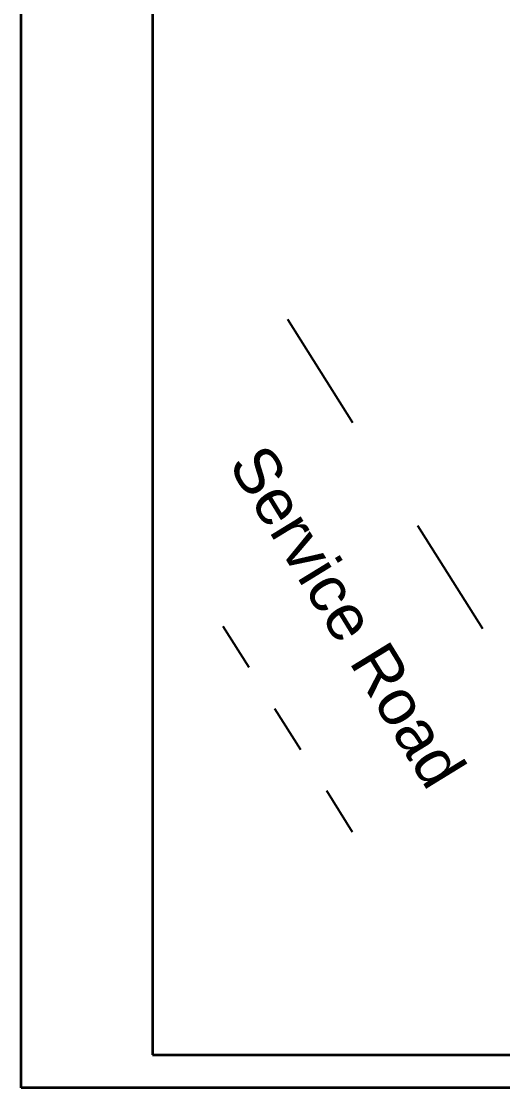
# Model space of a CAD drawing. Header units: millimetres. Extents: x 0 to 89100, y 0 to 63000.
# Drawn here: x 0 to 11023, y 0 to 24394 of the extents above; entities that cross this region are included whole.
import ezdxf
from ezdxf.enums import TextEntityAlignment as Align

# ---------------------------------------------------------------- set-up
doc = ezdxf.new("R2018")
doc.units = ezdxf.units.MM
doc.header["$LTSCALE"] = 150
doc.linetypes.add('DWG_KL', pattern=[105.263153, 52.631577, -52.631577])
doc.layers.get('0').update_dxf_attribs({"lineweight": 18})
doc.layers.add('4003-AREA-02.1_C-Service Roads', color=7, linetype='Continuous', lineweight=25, true_color=0xc0c0c0)
for name, color, linetype, lineweight in [('Border', 7, 'Continuous', 35), ('Symbol', 7, 'Continuous', 18), ('Title', 7, 'Continuous', 25)]:
    doc.layers.add(name, color=color, linetype=linetype, lineweight=lineweight)
doc.styles.add('Note Text', font='arial.ttf')
doc.styles.get("Standard").update_dxf_attribs({"font": 'arial.ttf'})

# ---------------------------------------------------------------- blocks, each defined once
blk = doc.blocks.new('Borders Bigadan Border')
at = {"layer": 'Border'}
for p, q in [((0, 0), (0, 420)), ((20, 415), (20, 5)), ((20, 5), (589, 5)), ((594, 0), (0, 0))]:
    blk.add_line(p, q, dxfattribs=at)
blk = doc.blocks.new('Title Blocks Title')
at = {"layer": 'Title', "color": 1, "lineweight": 5, "true_color": 0xff0000, "flags": 253}
blk.add_attdef('STATUS', text='', height=6.2, dxfattribs=at).set_placement((169, 40.36), align=Align.MIDDLE_CENTER)
at = {"layer": 'Title', "lineweight": 30, "flags": 104}
for tag, height, p in [('Initial_View_Scale', 2.39, (158.62, 31.36)), ('Sheet_Size', 2.4, (158.62, 25.36)), ('REVISION_NUMBER', 3.5, (200, 15)), ('CREATION_DATE', 2, (157.5, 7.5))]:
    blk.add_attdef(tag, text='', height=height, dxfattribs=at).set_placement(p, align=Align.MIDDLE_CENTER)
for tag, p in [('PROJECT', (27.5, 24.3)), ('TITLE', (27.5, 17.3)), ('DESCRIPTION', (27.5, 10.3))]:
    blk.add_attdef(tag, text='', height=2.8, dxfattribs=at).set_placement(p, align=Align.TOP_LEFT)
blk.add_attdef('PART_NUMBER', text='', height=3.5, dxfattribs=at).set_placement((135.5, 15), align=Align.MIDDLE_LEFT)

msp = doc.modelspace()

# ---------------------------------------------------------------- linework, layer by layer
at = {"layer": '4003-AREA-02.1_C-Service Roads', "linetype": 'DWG_KL', "ltscale": 0.353242}
msp.add_line((13540.15, 5777.01), (4613.55, 19929.49), dxfattribs=at)
at = {"layer": '4003-AREA-02.1_C-Service Roads', "linetype": 'DWG_KL', "ltscale": 0.14082}
msp.add_line((4613.55, 10557.22), (7628.64, 5777.01), dxfattribs=at)

# ---------------------------------------------------------------- block references
at = {"xscale": 150, "yscale": 150, "zscale": 150}
msp.add_blockref('Borders Bigadan Border', (0, 0), dxfattribs=at)
ref = msp.add_blockref('Title Blocks Title', (57600, 0), dxfattribs=dict(xscale=150, yscale=150, zscale=150))
lines = msp.add_mtext('Released', dxfattribs={"layer": 'Title', "color": 1, "true_color": 0xff0000, "insert": (0, 1), "char_height": 1, "attachment_point": 1, "rotation": 90, "bg_fill": 2})
ref.add_attrib('STATUS', '', (0, 1)).embed_mtext(lines)

# ---------------------------------------------------------------- texts
at = {"layer": 'Symbol', "insert": (5616.51, 14809), "char_height": 1050, "attachment_point": 1, "rotation": 301.5, "style": 'Note Text'}
msp.add_mtext('\\fArial|b0|i0;{\\H1050.0000;Service Road}', dxfattribs=at)

doc.saveas('drawing.dxf')
